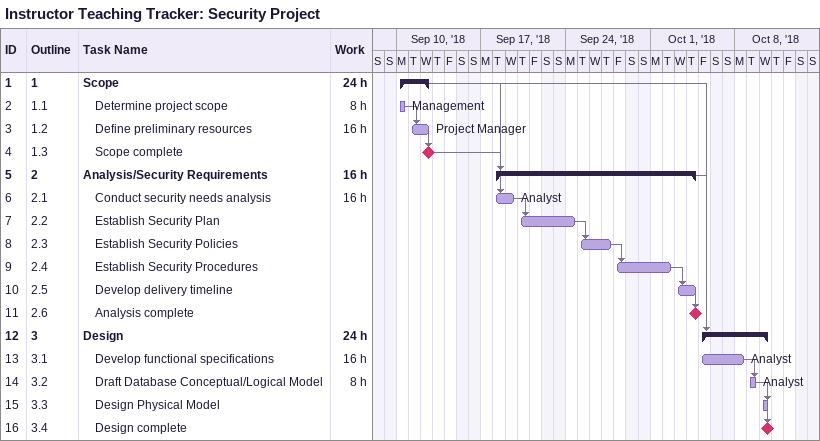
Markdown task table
Instructor Teaching Tracker: Security Project

| ID | WBS | Task | Start | Finish | Predecessors | Resources | Work (h) |
|---|---|---|---|---|---|---|---|
| 1 | 1 | **Scope** | 2018-09-10 | 2018-09-12 |  |  | 24 |
| 2 | 1.1 | Determine project scope | 2018-09-10 | 2018-09-10 |  | Management | 8 |
| 3 | 1.2 | Define preliminary resources | 2018-09-11 | 2018-09-12 | 2 | Project Manager | 16 |
| 4 | 1.3 | Scope complete (milestone) | 2018-09-12 | 2018-09-12 | 3 |  |  |
| 5 | 2 | **Analysis/Security Requirements** | 2018-09-18 | 2018-10-04 | 1 |  | 16 |
| 6 | 2.1 | Conduct security needs analysis | 2018-09-18 | 2018-09-19 | 4 | Analyst | 16 |
| 7 | 2.2 | Establish Security Plan | 2018-09-20 | 2018-09-24 | 6 |  |  |
| 8 | 2.3 | Establish Security Policies | 2018-09-25 | 2018-09-27 | 7 |  |  |
| 9 | 2.4 | Establish Security Procedures | 2018-09-28 | 2018-10-02 | 8 |  |  |
| 10 | 2.5 | Develop delivery timeline | 2018-10-03 | 2018-10-04 | 9 |  |  |
| 11 | 2.6 | Analysis complete (milestone) | 2018-10-04 | 2018-10-04 | 10 |  |  |
| 12 | 3 | **Design** | 2018-10-05 | 2018-10-10 | 1, 5 |  | 24 |
| 13 | 3.1 | Develop functional specifications | 2018-10-05 | 2018-10-08 |  | Analyst | 16 |
| 14 | 3.2 | Draft Database Conceptual/Logical Model | 2018-10-09 | 2018-10-09 | 13 | Analyst | 8 |
| 15 | 3.3 | Design Physical Model | 2018-10-10 | 2018-10-10 | 14 |  |  |
| 16 | 3.4 | Design complete (milestone) | 2018-10-10 | 2018-10-10 | 15 |  |  |
